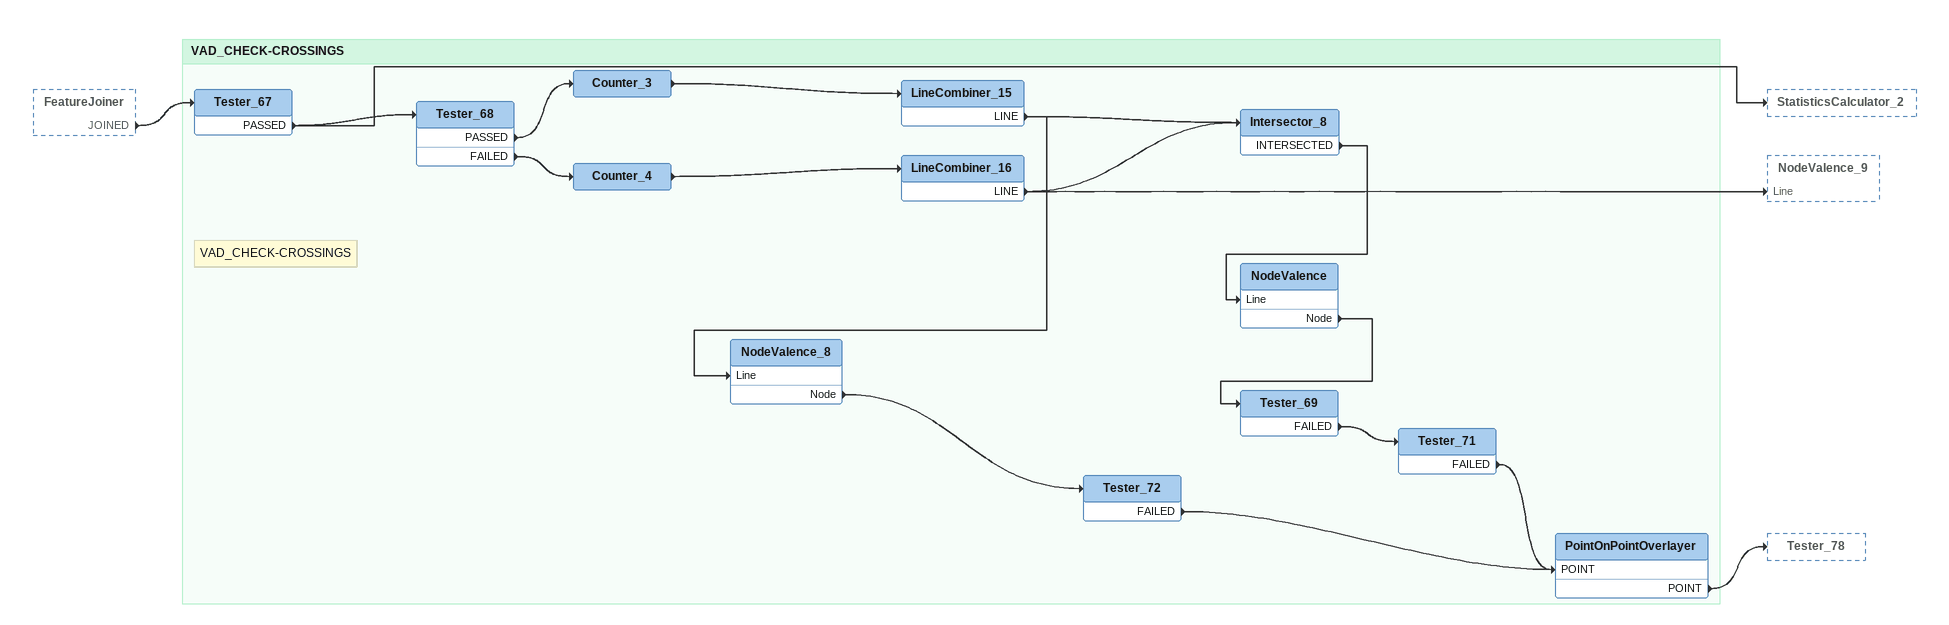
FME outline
FeatureJoiner [outside]
    JOINED -> Tester_67

Bookmark: VAD_CHECK-CROSSINGS
Note: VAD_CHECK-CROSSINGS
Tester_67
    PASSED -> Tester_68
    PASSED -> StatisticsCalculator_2
Tester_68
    PASSED -> Counter_3
    FAILED -> Counter_4
Counter_3
    -> LineCombiner_15
LineCombiner_15
    LINE -> Intersector_8
    LINE -> NodeValence_8 [Line]
NodeValence_8
    Node -> Tester_72
Tester_72
    FAILED -> PointOnPointOverlayer [POINT]
Counter_4
    -> LineCombiner_16
LineCombiner_16
    LINE -> Intersector_8
    LINE -> NodeValence_9 [Line]
Intersector_8
    INTERSECTED -> NodeValence [Line]
NodeValence
    Node -> Tester_69
Tester_69
    FAILED -> Tester_71
Tester_71
    FAILED -> PointOnPointOverlayer [POINT]
PointOnPointOverlayer
    POINT -> Tester_78
